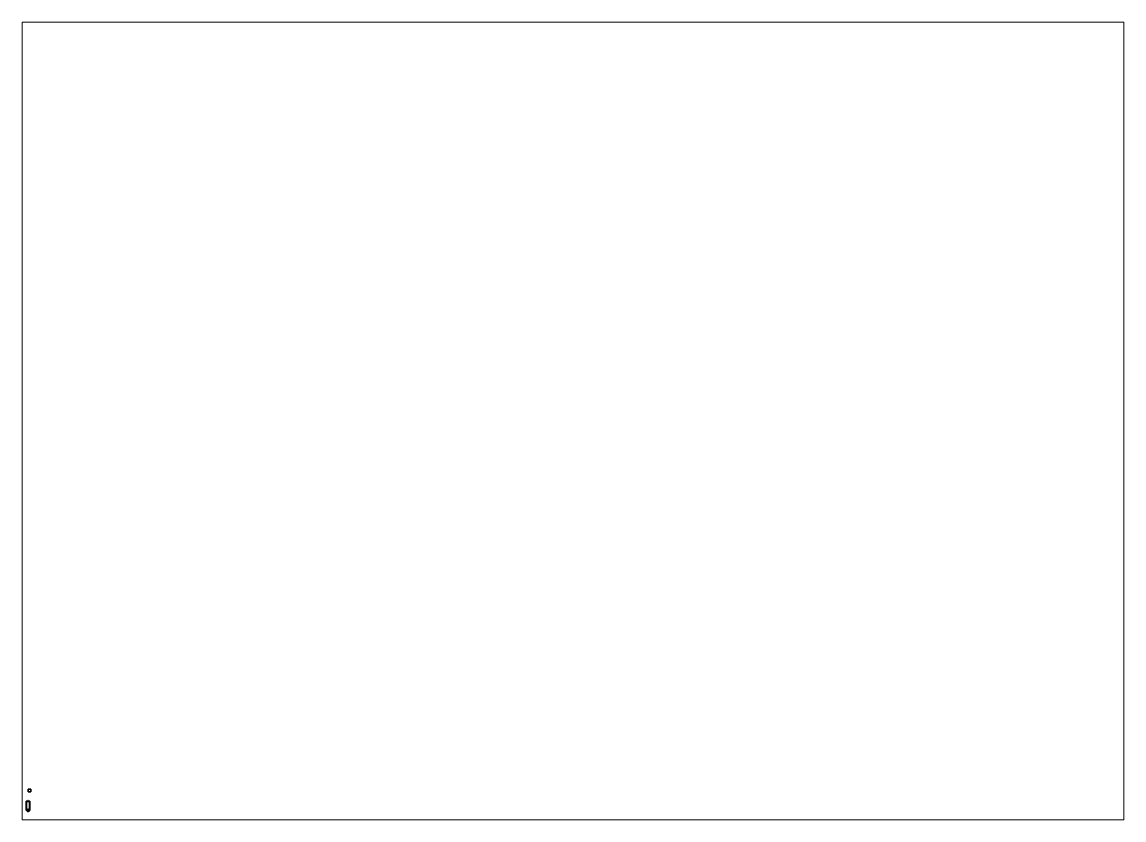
# Paper-space layout 'Layout1' of a CAD drawing. Header units: millimetres. Extents: x 28 to 251, y 20 to 181.
# The model-space entities are those that its viewports show. They can reach past a viewport. Long polylines and large blocks are cut down to what shows.
import ezdxf

# ---------------------------------------------------------------- set-up
doc = ezdxf.new("R2010")
doc.units = ezdxf.units.MM

msp = doc.modelspace()

# ---------------------------------------------------------------- linework, layer by layer
for points in [[(1, 6.56, -1.52), (1, 6.56, -2.52), (0, 6.56, -2.52), (0, 6.56, -1.52)], [(1, 6.56, -2.52), (1, 5.56, -2.52), (0, 5.56, -2.52), (0, 6.56, -2.52)], [(0, 6.56, -2.52), (0, 5.56, -2.52), (0, 5.56, -1.52), (0, 6.56, -1.52)], [(0, 6.56, -1.52), (0, 5.56, -1.52), (1, 5.56, -1.52), (1, 6.56, -1.52)], [(0, 5.56, -1.52), (0, 5.56, -2.52), (1, 5.56, -2.52), (1, 5.56, -1.52)], [(1, 5.56, -1.52), (1, 5.56, -2.52), (1, 6.56, -2.52), (1, 6.56, -1.52)], [(-0.7, -1.18, 0.6), (-0.7, 1.96, 0.6), (-0.72, 1.98, 0.6), (-0.72, -1.18, 0.6)], [(-0.72, -1.18, 0.6), (-0.72, 1.98, 0.6), (-0.72, 1.98, 0.52), (-0.72, -1.18, 0.52)], [(0.72, 1.98, 0.52), (-0.72, 1.98, 0.52), (-0.72, 1.98, 0.6), (0.72, 1.98, 0.6)], [(0.72, 1.98, 0.6), (-0.72, 1.98, 0.6), (-0.7, 1.96, 0.6), (0.7, 1.96, 0.6)], [(0.6, 1.9), (-0.6, 1.9), (-0.72, 1.98, 0.52), (0.72, 1.98, 0.52)], [(-0.72, -1.18, 0.52), (-0.72, 1.98, 0.52), (-0.6, 1.9), (-0.6, -1.18)], [(-0.7, -1.18, 0.52), (-0.7, 1.96, 0.52), (-0.7, 1.96, 0.6), (-0.7, -1.18, 0.6)], [(0.7, 1.96, 0.6), (-0.7, 1.96, 0.6), (-0.7, 1.96, 0.52), (0.7, 1.96, 0.52)], [(0.7, 1.96, 0.52), (-0.7, 1.96, 0.52), (-0.58, 1.88, 0.02), (0.58, 1.88, 0.02)], [(-0.58, -1.18, 0.02), (-0.58, 1.88, 0.02), (-0.7, 1.96, 0.52), (-0.7, -1.18, 0.52)], [(-0.41, 1.03, 0.02), (-0.41, 1.06, 0.02), (-0.7, 1.06, 0.58), (-0.7, 1.03, 0.58)], [(-0.7, 1.06, 0.57), (-0.42, 1.06, 0.02), (-0.42, 1.03, 0.02), (-0.7, 1.03, 0.57)], [(-0.7, 1.06, 0.58), (-0.41, 1.06, 0.02), (-0.42, 1.06, 0.02), (-0.7, 1.06, 0.57)], [(-0.7, 1.03, 0.57), (-0.42, 1.03, 0.02), (-0.41, 1.03, 0.02), (-0.7, 1.03, 0.58)], [(-0.6, -1.18), (-0.6, 1.9), (0.6, 1.9), (0.6, -1.18)], [(0.58, -1.18, 0.02), (0.58, 1.88, 0.02), (-0.58, 1.88, 0.02), (-0.58, -1.18, 0.02)], [(-0.07, 2.12, 0.77), (-0.1, 2.05, 0.77), (-0.07, 1.98, 0.77), (0, 2.15, 0.77)], [(-0.07, 2.12, 0.69), (-0.1, 2.05, 0.69), (-0.1, 2.05, 0.77), (-0.07, 2.12, 0.77)], [(-0.1, 2.05, 0.69), (-0.07, 1.98, 0.69), (-0.07, 1.98, 0.77), (-0.1, 2.05, 0.77)], [(-0.06, 2.06, 0.86), (-0.08, 2, 0.86), (-0.05, 2, 0.89), (-0.04, 2.04, 0.89)], [(-0.06, 2.06, 0.81), (-0.08, 2, 0.81), (-0.08, 2, 0.86), (-0.06, 2.06, 0.86)], [(-0.08, 2, 0.86), (-0.06, 1.94, 0.86), (-0.04, 1.96, 0.89), (-0.05, 2, 0.89)], [(-0.08, 2, 0.81), (-0.06, 1.94, 0.81), (-0.06, 1.94, 0.86), (-0.08, 2, 0.86)], [(0, 2.15, 0.69), (-0.07, 2.12, 0.69), (-0.07, 2.12, 0.77), (0, 2.15, 0.77)], [(0, 2.15, 0.77), (-0.07, 1.98, 0.77), (0, 1.95, 0.77), (0.07, 2.12, 0.77)], [(-0.07, 1.98, 0.69), (0, 1.95, 0.69), (0, 1.95, 0.77), (-0.07, 1.98, 0.77)], [(0, 2.08, 0.86), (-0.06, 2.06, 0.86), (-0.04, 2.04, 0.89), (0, 2.05, 0.89)], [(0, 2.08, 0.81), (-0.06, 2.06, 0.81), (-0.06, 2.06, 0.86), (0, 2.08, 0.86)], [(-0.06, 1.94, 0.86), (0, 1.92, 0.86), (0, 1.95, 0.89), (-0.04, 1.96, 0.89)], [(-0.06, 1.94, 0.81), (0, 1.92, 0.81), (0, 1.92, 0.86), (-0.06, 1.94, 0.86)], [(-0.05, 2.23, 0.78), (-0.05, 2.13, 0.78), (-0.05, 2.13, 0.87), (-0.05, 2.23, 0.87)], [(-0.05, 2.23, 0.87), (-0.05, 2.13, 0.87), (0.05, 2.13, 0.87), (0.05, 2.23, 0.87)], [(0.05, 2.23, 0.87), (0.05, 2.23, 0.78), (-0.05, 2.23, 0.78), (-0.05, 2.23, 0.87)], [(0.05, 2.23, 0.78), (0.05, 2.13, 0.78), (-0.05, 2.13, 0.78), (-0.05, 2.23, 0.78)], [(-0.04, 2.14, -0.05), (-0.05, 2.14, -0.09), (-0.05, 1.98, -0.09), (-0.04, 1.98, -0.05)], [(-0.05, 2.14, -0.09), (-0.04, 2.14, -0.13), (-0.04, 1.98, -0.13), (-0.05, 1.98, -0.09)], [(0, 2.14, -0.04), (-0.04, 2.14, -0.13), (-0.05, 2.14, -0.09), (-0.04, 2.14, -0.05)], [(-0.05, 2.13, 0.87), (-0.05, 2.13, 0.78), (0.05, 2.13, 0.78), (0.05, 2.13, 0.87)], [(-0.04, 2.04, 0.89), (-0.05, 2, 0.89), (-0.04, 1.96, 0.89), (0, 2.05, 0.89)], [(0, 2.14, -0.04), (-0.04, 2.14, -0.05), (-0.04, 1.98, -0.05), (0, 1.98, -0.04)], [(-0.04, 2.14, -0.13), (0, 2.14, -0.14), (0, 1.98, -0.14), (-0.04, 1.98, -0.13)], [(0.04, 2.14, -0.05), (0, 2.14, -0.14), (-0.04, 2.14, -0.13), (0, 2.14, -0.04)], [(0, 2.05, 0.89), (-0.04, 1.96, 0.89), (0, 1.95, 0.89), (0.04, 2.04, 0.89)], [(-0.02, 2.12, -0.05), (-0.03, 2.1, -0.06), (-0.03, 2.1, 0.69), (-0.02, 2.12, 0.69)], [(-0.03, 2.1, -0.06), (-0.02, 2.08, -0.05), (-0.02, 2.08, 0.69), (-0.03, 2.1, 0.69)], [(0, 2.13, -0.04), (-0.02, 2.12, -0.05), (-0.02, 2.12, 0.69), (0, 2.13, 0.69)], [(-0.02, 2.08, -0.05), (0, 2.07, -0.04), (0, 2.07, 0.69), (-0.02, 2.08, 0.69)], [(0, 2.03, -0.04), (-0.02, 2.01, -0.05), (-0.02, 2.01, 0.69), (0, 2.03, 0.69)], [(-0.02, 2.01, -0.05), (0, 1.99, -0.04), (0, 1.99, 0.69), (-0.02, 2.01, 0.69)], [(0, 1.65, 0.73), (-0.02, 1.65, 0.75), (-0.02, 1.96, 0.75), (0, 1.95, 0.73)], [(-0.02, 1.65, 0.75), (0, 1.65, 0.77), (0, 1.95, 0.77), (-0.02, 1.96, 0.75)], [(0, 1.65, 0.73), (0.02, 1.65, 0.75), (0, 1.65, 0.77), (-0.02, 1.65, 0.75)], [(0.07, 2.12, 0.69), (0, 2.15, 0.69), (0, 2.15, 0.77), (0.07, 2.12, 0.77)], [(0.04, 2.14, -0.05), (0, 2.14, -0.04), (0, 1.98, -0.04), (0.04, 1.98, -0.05)], [(0, 2.14, -0.14), (0.04, 2.14, -0.13), (0.04, 1.98, -0.13), (0, 1.98, -0.14)], [(0.05, 2.14, -0.09), (0.04, 2.14, -0.13), (0, 2.14, -0.14), (0.04, 2.14, -0.05)], [(0.02, 2.12, -0.05), (0, 2.13, -0.04), (0, 2.13, 0.69), (0.02, 2.12, 0.69)], [(0.07, 2.12, 0.77), (0, 1.95, 0.77), (0.07, 1.98, 0.77), (0.1, 2.05, 0.77)], [(0, 2.07, -0.04), (0.02, 2.08, -0.05), (0.02, 2.08, 0.69), (0, 2.07, 0.69)], [(0.06, 2.06, 0.86), (0, 2.08, 0.86), (0, 2.05, 0.89), (0.04, 2.04, 0.89)], [(0.06, 2.06, 0.81), (0, 2.08, 0.81), (0, 2.08, 0.86), (0.06, 2.06, 0.86)], [(0.04, 2.04, 0.89), (0, 1.95, 0.89), (0.04, 1.96, 0.89), (0.05, 2, 0.89)], [(0.02, 2.01, -0.05), (0, 2.03, -0.04), (0, 2.03, 0.69), (0.02, 2.01, 0.69)], [(0, 1.99, -0.04), (0.02, 2.01, -0.05), (0.02, 2.01, 0.69), (0, 1.99, 0.69)], [(0, 1.95, 0.69), (0.07, 1.98, 0.69), (0.07, 1.98, 0.77), (0, 1.95, 0.77)], [(0.02, 1.65, 0.75), (0, 1.65, 0.73), (0, 1.95, 0.73), (0.02, 1.96, 0.75)], [(0, 1.65, 0.77), (0.02, 1.65, 0.75), (0.02, 1.96, 0.75), (0, 1.95, 0.77)], [(0, 1.92, 0.86), (0.06, 1.94, 0.86), (0.04, 1.96, 0.89), (0, 1.95, 0.89)], [(0, 1.92, 0.81), (0.06, 1.94, 0.81), (0.06, 1.94, 0.86), (0, 1.92, 0.86)], [(0.03, 2.1, -0.06), (0.02, 2.12, -0.05), (0.02, 2.12, 0.69), (0.03, 2.1, 0.69)], [(0.02, 2.08, -0.05), (0.03, 2.1, -0.06), (0.03, 2.1, 0.69), (0.02, 2.08, 0.69)], [(0.05, 2.14, -0.09), (0.04, 2.14, -0.05), (0.04, 1.98, -0.05), (0.05, 1.98, -0.09)], [(0.04, 2.14, -0.13), (0.05, 2.14, -0.09), (0.05, 1.98, -0.09), (0.04, 1.98, -0.13)], [(0.08, 2, 0.86), (0.06, 2.06, 0.86), (0.04, 2.04, 0.89), (0.05, 2, 0.89)], [(0.06, 1.94, 0.86), (0.08, 2, 0.86), (0.05, 2, 0.89), (0.04, 1.96, 0.89)], [(0.05, 2.13, 0.87), (0.05, 2.13, 0.78), (0.05, 2.23, 0.78), (0.05, 2.23, 0.87)], [(0.08, 2, 0.81), (0.06, 2.06, 0.81), (0.06, 2.06, 0.86), (0.08, 2, 0.86)], [(0.06, 1.94, 0.81), (0.08, 2, 0.81), (0.08, 2, 0.86), (0.06, 1.94, 0.86)], [(0.1, 2.05, 0.69), (0.07, 2.12, 0.69), (0.07, 2.12, 0.77), (0.1, 2.05, 0.77)], [(0.07, 1.98, 0.69), (0.1, 2.05, 0.69), (0.1, 2.05, 0.77), (0.07, 1.98, 0.77)], [(0.43, 1.06, 0.02), (0.43, 1.03, 0.02), (0.72, 1.03, 0.58), (0.72, 1.06, 0.58)], [(0.72, 1.06, 0.57), (0.44, 1.06, 0.02), (0.43, 1.06, 0.02), (0.72, 1.06, 0.58)], [(0.72, 1.03, 0.58), (0.43, 1.03, 0.02), (0.44, 1.03, 0.02), (0.72, 1.03, 0.57)], [(0.72, 1.03, 0.57), (0.44, 1.03, 0.02), (0.44, 1.06, 0.02), (0.72, 1.06, 0.57)], [(0.7, -1.18, 0.52), (0.7, 1.96, 0.52), (0.58, 1.88, 0.02), (0.58, -1.18, 0.02)], [(0.6, -1.18), (0.6, 1.9), (0.72, 1.98, 0.52), (0.72, -1.18, 0.52)], [(0.72, -1.18, 0.6), (0.72, 1.98, 0.6), (0.7, 1.96, 0.6), (0.7, -1.18, 0.6)], [(0.7, -1.18, 0.6), (0.7, 1.96, 0.6), (0.7, 1.96, 0.52), (0.7, -1.18, 0.52)], [(0.72, -1.18, 0.52), (0.72, 1.98, 0.52), (0.72, 1.98, 0.6), (0.72, -1.18, 0.6)], [(-0.68, -1.45, 0.62), (-0.72, -1.18, 0.6), (-0.72, -1.18, 0.52), (-0.68, -1.45, 0.54)], [(-0.66, -1.45, 0.62), (-0.7, -1.18, 0.6), (-0.72, -1.18, 0.6), (-0.68, -1.45, 0.62)], [(-0.68, -1.45, 0.54), (-0.72, -1.18, 0.52), (-0.6, -1.18), (-0.58, -1.45, 0.02)], [(-0.41, -0.92, 0.02), (-0.41, -0.89, 0.02), (-0.7, -0.89, 0.58), (-0.7, -0.92, 0.58)], [(-0.7, -0.89, 0.57), (-0.42, -0.89, 0.02), (-0.42, -0.92, 0.02), (-0.7, -0.92, 0.57)], [(-0.7, -0.89, 0.58), (-0.41, -0.89, 0.02), (-0.42, -0.89, 0.02), (-0.7, -0.89, 0.57)], [(-0.7, -0.92, 0.57), (-0.42, -0.92, 0.02), (-0.41, -0.92, 0.02), (-0.7, -0.92, 0.58)], [(-0.66, -1.45, 0.54), (-0.7, -1.18, 0.52), (-0.7, -1.18, 0.6), (-0.66, -1.45, 0.62)], [(-0.56, -1.45, 0.04), (-0.58, -1.18, 0.02), (-0.7, -1.18, 0.52), (-0.66, -1.45, 0.54)], [(-0.52, -1.69, 0.66), (-0.68, -1.45, 0.62), (-0.68, -1.45, 0.54), (-0.52, -1.69, 0.58)], [(-0.5, -1.69, 0.66), (-0.66, -1.45, 0.62), (-0.68, -1.45, 0.62), (-0.52, -1.69, 0.66)], [(-0.52, -1.69, 0.58), (-0.68, -1.45, 0.54), (-0.58, -1.45, 0.02), (-0.44, -1.69, 0.08)], [(-0.5, -1.69, 0.58), (-0.66, -1.45, 0.54), (-0.66, -1.45, 0.62), (-0.5, -1.69, 0.66)], [(-0.42, -1.69, 0.1), (-0.56, -1.45, 0.04), (-0.66, -1.45, 0.54), (-0.5, -1.69, 0.58)], [(0.6, -1.18), (0.58, -1.45, 0.02), (-0.58, -1.45, 0.02), (-0.6, -1.18)], [(-0.58, -1.18, 0.02), (-0.56, -1.45, 0.04), (0.56, -1.45, 0.04), (0.58, -1.18, 0.02)], [(-0.44, -1.69, 0.08), (-0.58, -1.45, 0.02), (0.58, -1.45, 0.02), (0.44, -1.69, 0.08)], [(0.42, -1.69, 0.1), (0.56, -1.45, 0.04), (-0.56, -1.45, 0.04), (-0.42, -1.69, 0.1)], [(-0.39, -1.82, 0.7), (-0.52, -1.69, 0.66), (-0.52, -1.69, 0.58), (-0.39, -1.82, 0.62)], [(-0.37, -1.82, 0.7), (-0.5, -1.69, 0.66), (-0.52, -1.69, 0.66), (-0.39, -1.82, 0.7)], [(-0.39, -1.82, 0.62), (-0.52, -1.69, 0.58), (-0.44, -1.69, 0.08), (-0.32, -1.83, 0.17)], [(-0.37, -1.82, 0.62), (-0.5, -1.69, 0.58), (-0.5, -1.69, 0.66), (-0.37, -1.82, 0.7)], [(-0.3, -1.82, 0.18), (-0.42, -1.69, 0.1), (-0.5, -1.69, 0.58), (-0.37, -1.82, 0.62)], [(0.44, -1.69, 0.08), (0.32, -1.83, 0.17), (-0.32, -1.83, 0.17), (-0.44, -1.69, 0.08)], [(-0.42, -1.69, 0.1), (-0.3, -1.82, 0.18), (0.3, -1.82, 0.18), (0.42, -1.69, 0.1)], [(-0.23, -1.91, 0.7), (-0.37, -1.82, 0.7), (-0.39, -1.82, 0.7), (-0.25, -1.91, 0.7)], [(-0.25, -1.91, 0.7), (-0.39, -1.82, 0.7), (-0.39, -1.82, 0.62), (-0.25, -1.91, 0.62)], [(-0.25, -1.91, 0.62), (-0.39, -1.82, 0.62), (-0.32, -1.83, 0.17), (-0.18, -1.93, 0.39)], [(-0.23, -1.91, 0.62), (-0.37, -1.82, 0.62), (-0.37, -1.82, 0.7), (-0.23, -1.91, 0.7)], [(-0.18, -1.91, 0.39), (-0.3, -1.82, 0.18), (-0.37, -1.82, 0.62), (-0.23, -1.91, 0.62)], [(-0.18, -1.93, 0.39), (-0.32, -1.83, 0.17), (0.32, -1.83, 0.17), (0.18, -1.93, 0.39)], [(0.18, -1.91, 0.39), (0.3, -1.82, 0.18), (-0.3, -1.82, 0.18), (-0.18, -1.91, 0.39)], [(-0.02, -2, 0.72), (-0.23, -1.91, 0.7), (-0.25, -1.91, 0.7), (-0.02, -2.02, 0.72)], [(-0.02, -2.02, 0.72), (-0.25, -1.91, 0.7), (-0.25, -1.91, 0.62), (-0.02, -2.02, 0.72)], [(-0.18, -1.93, 0.39), (-0.02, -2.02, 0.72), (-0.02, -2.02, 0.72), (-0.25, -1.91, 0.62)], [(-0.02, -2, 0.72), (-0.23, -1.91, 0.62), (-0.23, -1.91, 0.7), (-0.02, -2, 0.72)], [(-0.23, -1.91, 0.62), (-0.02, -2, 0.72), (-0.02, -2, 0.72), (-0.18, -1.91, 0.39)], [(-0.18, -1.91, 0.39), (-0.02, -2, 0.72), (0.02, -2, 0.72), (0.18, -1.91, 0.39)], [(0.18, -1.93, 0.39), (0.02, -2.02, 0.72), (-0.02, -2.02, 0.72), (-0.18, -1.93, 0.39)], [(-0.02, -2, 0.72), (-0.02, -2.02, 0.72), (0.02, -2.02, 0.72), (0.02, -2, 0.72)], [(0.02, -2.02, 0.72), (0.25, -1.91, 0.62), (0.25, -1.91, 0.7), (0.02, -2.02, 0.72)], [(0.02, -2.02, 0.72), (0.25, -1.91, 0.7), (0.23, -1.91, 0.7), (0.02, -2, 0.72)], [(0.02, -2, 0.72), (0.23, -1.91, 0.7), (0.23, -1.91, 0.62), (0.02, -2, 0.72)], [(0.25, -1.91, 0.62), (0.25, -1.91, 0.62), (0.02, -2.02, 0.72), (0.18, -1.93, 0.39)], [(0.02, -2, 0.72), (0.23, -1.91, 0.62), (0.18, -1.91, 0.39), (0.02, -2, 0.72)], [(0.23, -1.91, 0.62), (0.37, -1.82, 0.62), (0.3, -1.82, 0.18), (0.18, -1.91, 0.39)], [(0.18, -1.93, 0.39), (0.32, -1.83, 0.17), (0.39, -1.82, 0.62), (0.25, -1.91, 0.62)], [(0.25, -1.91, 0.7), (0.39, -1.82, 0.7), (0.37, -1.82, 0.7), (0.23, -1.91, 0.7)], [(0.23, -1.91, 0.7), (0.37, -1.82, 0.7), (0.37, -1.82, 0.62), (0.23, -1.91, 0.62)], [(0.25, -1.91, 0.62), (0.39, -1.82, 0.62), (0.39, -1.82, 0.7), (0.25, -1.91, 0.7)], [(0.37, -1.82, 0.62), (0.5, -1.69, 0.58), (0.42, -1.69, 0.1), (0.3, -1.82, 0.18)], [(0.32, -1.83, 0.17), (0.44, -1.69, 0.08), (0.52, -1.69, 0.58), (0.39, -1.82, 0.62)], [(0.39, -1.82, 0.7), (0.52, -1.69, 0.66), (0.5, -1.69, 0.66), (0.37, -1.82, 0.7)], [(0.37, -1.82, 0.7), (0.5, -1.69, 0.66), (0.5, -1.69, 0.58), (0.37, -1.82, 0.62)], [(0.39, -1.82, 0.62), (0.52, -1.69, 0.58), (0.52, -1.69, 0.66), (0.39, -1.82, 0.7)], [(0.5, -1.69, 0.58), (0.66, -1.45, 0.54), (0.56, -1.45, 0.04), (0.42, -1.69, 0.1)], [(0.43, -0.89, 0.02), (0.43, -0.92, 0.02), (0.72, -0.92, 0.58), (0.72, -0.89, 0.58)], [(0.72, -0.89, 0.57), (0.44, -0.89, 0.02), (0.43, -0.89, 0.02), (0.72, -0.89, 0.58)], [(0.72, -0.92, 0.58), (0.43, -0.92, 0.02), (0.44, -0.92, 0.02), (0.72, -0.92, 0.57)], [(0.72, -0.92, 0.57), (0.44, -0.92, 0.02), (0.44, -0.89, 0.02), (0.72, -0.89, 0.57)], [(0.44, -1.69, 0.08), (0.58, -1.45, 0.02), (0.68, -1.45, 0.54), (0.52, -1.69, 0.58)], [(0.52, -1.69, 0.66), (0.68, -1.45, 0.62), (0.66, -1.45, 0.62), (0.5, -1.69, 0.66)], [(0.5, -1.69, 0.66), (0.66, -1.45, 0.62), (0.66, -1.45, 0.54), (0.5, -1.69, 0.58)], [(0.52, -1.69, 0.58), (0.68, -1.45, 0.54), (0.68, -1.45, 0.62), (0.52, -1.69, 0.66)], [(0.66, -1.45, 0.54), (0.7, -1.18, 0.52), (0.58, -1.18, 0.02), (0.56, -1.45, 0.04)], [(0.58, -1.45, 0.02), (0.6, -1.18), (0.72, -1.18, 0.52), (0.68, -1.45, 0.54)], [(0.66, -1.45, 0.62), (0.7, -1.18, 0.6), (0.7, -1.18, 0.52), (0.66, -1.45, 0.54)], [(0.68, -1.45, 0.62), (0.72, -1.18, 0.6), (0.7, -1.18, 0.6), (0.66, -1.45, 0.62)], [(0.68, -1.45, 0.54), (0.72, -1.18, 0.52), (0.72, -1.18, 0.6), (0.68, -1.45, 0.62)]]:
    msp.add_3dface(points)

psp = doc.layouts.get("Layout1")

# ---------------------------------------------------------------- viewports
at = {"layer": '0'}
psp.add_viewport(center=(139.22, 100.81), size=(222.76, 161.29), view_center_point=(210, 148.5), view_height=307.4901, dxfattribs=at)

doc.saveas('drawing.dxf')
